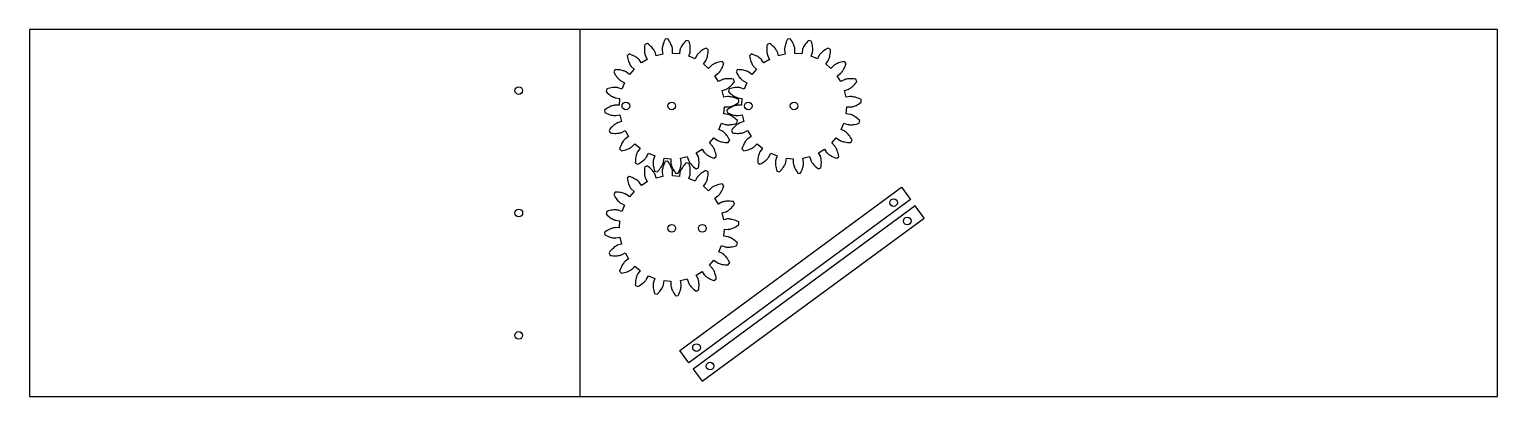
# Model space of a CAD drawing. Header units: inches. Extents: x 0 to 24, y 0 to 6.
import ezdxf

# ---------------------------------------------------------------- set-up
doc = ezdxf.new("R2010")
doc.units = ezdxf.units.IN
doc.header["$MEASUREMENT"] = 0
for name, color, linetype, true_color in [('blank', 7, 'Continuous', 0x000000), ('cut$board', 7, 'Continuous', 0x000000), ('cut$gears', 7, 'Continuous', 0x000000), ('cut$sticks', 7, 'Continuous', 0x000000)]:
    doc.layers.add(name, color=color, linetype=linetype, true_color=true_color)

msp = doc.modelspace()

# ---------------------------------------------------------------- linework, layer by layer
at = {"layer": 'blank'}
msp.add_line((9, 6), (9, 0), dxfattribs=at)
msp.add_lwpolyline([(0, 0), (24, 0), (24, 6), (0, 6)], close=True, dxfattribs=at)
at = {"layer": 'cut$board'}
for centre, radius in [((8, 5), 0.0625), ((8, 3), 0.063), ((8, 1), 0.0625)]:
    msp.add_circle(centre, radius, dxfattribs=at)
at = {"layer": 'cut$gears'}
for points in [[(11.361, 4.734), (11.425, 4.733), (11.429, 4.733), (11.435, 4.734), (11.443, 4.735), (11.453, 4.737), (11.466, 4.741), (11.48, 4.745), (11.496, 4.751), (11.514, 4.759), (11.533, 4.769), (11.554, 4.78), (11.577, 4.794), (11.598, 4.809), (11.595, 4.853), (11.572, 4.864), (11.547, 4.875), (11.525, 4.883), (11.504, 4.89), (11.485, 4.895), (11.468, 4.898), (11.453, 4.9), (11.441, 4.902), (11.43, 4.902), (11.422, 4.902), (11.417, 4.902), (11.413, 4.902), (11.349, 4.891), (11.323, 5.001), (11.384, 5.02), (11.388, 5.021), (11.393, 5.024), (11.401, 5.027), (11.41, 5.032), (11.42, 5.039), (11.432, 5.048), (11.446, 5.059), (11.46, 5.072), (11.476, 5.087), (11.493, 5.105), (11.51, 5.125), (11.525, 5.145), (11.508, 5.186), (11.483, 5.19), (11.457, 5.192), (11.432, 5.193), (11.411, 5.193), (11.391, 5.192), (11.374, 5.19), (11.359, 5.188), (11.347, 5.185), (11.337, 5.182), (11.329, 5.18), (11.324, 5.178), (11.32, 5.176), (11.263, 5.146), (11.204, 5.243), (11.256, 5.279), (11.26, 5.282), (11.264, 5.286), (11.27, 5.292), (11.277, 5.299), (11.285, 5.309), (11.294, 5.321), (11.303, 5.336), (11.313, 5.353), (11.323, 5.372), (11.333, 5.394), (11.343, 5.418), (11.352, 5.443), (11.323, 5.476), (11.298, 5.472), (11.272, 5.466), (11.249, 5.459), (11.228, 5.452), (11.21, 5.445), (11.194, 5.438), (11.181, 5.431), (11.17, 5.425), (11.161, 5.42), (11.155, 5.415), (11.15, 5.411), (11.148, 5.409), (11.102, 5.363), (11.017, 5.436), (11.055, 5.487), (11.057, 5.491), (11.06, 5.496), (11.064, 5.503), (11.068, 5.512), (11.073, 5.524), (11.077, 5.538), (11.082, 5.555), (11.086, 5.574), (11.09, 5.596), (11.093, 5.62), (11.094, 5.646), (11.095, 5.672), (11.058, 5.695), (11.035, 5.683), (11.012, 5.669), (10.992, 5.656), (10.975, 5.643), (10.959, 5.63), (10.947, 5.619), (10.936, 5.608), (10.928, 5.599), (10.921, 5.591), (10.916, 5.584), (10.913, 5.58), (10.911, 5.577), (10.882, 5.519), (10.778, 5.562), (10.799, 5.622), (10.8, 5.627), (10.801, 5.632), (10.803, 5.64), (10.804, 5.651), (10.804, 5.663), (10.804, 5.678), (10.804, 5.695), (10.802, 5.715), (10.799, 5.736), (10.794, 5.76), (10.788, 5.786), (10.78, 5.81), (10.737, 5.821), (10.72, 5.802), (10.702, 5.782), (10.687, 5.763), (10.674, 5.746), (10.664, 5.729), (10.655, 5.714), (10.648, 5.701), (10.643, 5.689), (10.64, 5.68), (10.637, 5.672), (10.635, 5.667), (10.635, 5.663), (10.625, 5.599), (10.513, 5.608), (10.514, 5.672), (10.514, 5.676), (10.513, 5.682), (10.512, 5.69), (10.51, 5.7), (10.506, 5.712), (10.502, 5.727), (10.496, 5.743), (10.488, 5.761), (10.478, 5.78), (10.466, 5.801), (10.452, 5.824), (10.438, 5.845), (10.394, 5.841), (10.383, 5.818), (10.372, 5.794), (10.364, 5.772), (10.357, 5.751), (10.352, 5.732), (10.349, 5.715), (10.346, 5.7), (10.345, 5.688), (10.344, 5.677), (10.344, 5.669), (10.345, 5.663), (10.345, 5.66), (10.356, 5.596), (10.246, 5.57), (10.227, 5.631), (10.226, 5.635), (10.223, 5.64), (10.22, 5.647), (10.214, 5.656), (10.208, 5.667), (10.199, 5.679), (10.188, 5.693), (10.175, 5.707), (10.16, 5.723), (10.142, 5.739), (10.122, 5.756), (10.102, 5.772), (10.061, 5.755), (10.057, 5.73), (10.055, 5.703), (10.054, 5.679), (10.054, 5.657), (10.055, 5.638), (10.057, 5.621), (10.059, 5.606), (10.062, 5.594), (10.065, 5.584), (10.067, 5.576), (10.069, 5.571), (10.07, 5.567), (10.1, 5.51), (10.004, 5.451), (9.968, 5.503), (9.965, 5.507), (9.961, 5.511), (9.955, 5.517), (9.947, 5.524), (9.938, 5.532), (9.926, 5.541), (9.911, 5.55), (9.894, 5.56), (9.875, 5.57), (9.853, 5.58), (9.828, 5.59), (9.804, 5.599), (9.771, 5.57), (9.775, 5.545), (9.781, 5.519), (9.788, 5.496), (9.794, 5.475), (9.802, 5.457), (9.809, 5.441), (9.815, 5.428), (9.822, 5.417), (9.827, 5.408), (9.832, 5.402), (9.836, 5.397), (9.838, 5.394), (9.884, 5.349), (9.811, 5.264), (9.76, 5.302), (9.756, 5.304), (9.751, 5.307), (9.744, 5.311), (9.734, 5.315), (9.723, 5.319), (9.708, 5.324), (9.692, 5.329), (9.673, 5.333), (9.651, 5.337), (9.627, 5.34), (9.601, 5.341), (9.575, 5.342), (9.552, 5.304), (9.564, 5.282), (9.578, 5.259), (9.591, 5.239), (9.604, 5.221), (9.616, 5.206), (9.628, 5.193), (9.639, 5.183), (9.648, 5.174), (9.656, 5.168), (9.662, 5.163), (9.667, 5.16), (9.67, 5.158), (9.728, 5.129), (9.685, 5.025), (9.625, 5.046), (9.62, 5.047), (9.615, 5.048), (9.607, 5.049), (9.596, 5.051), (9.584, 5.051), (9.569, 5.051), (9.552, 5.05), (9.532, 5.049), (9.51, 5.045), (9.487, 5.041), (9.461, 5.034), (9.437, 5.027), (9.426, 4.984), (9.445, 4.966), (9.465, 4.949), (9.483, 4.934), (9.501, 4.921), (9.518, 4.911), (9.533, 4.902), (9.546, 4.895), (9.558, 4.89), (9.567, 4.886), (9.575, 4.884), (9.58, 4.882), (9.584, 4.882), (9.648, 4.872), (9.639, 4.76), (9.575, 4.761), (9.571, 4.76), (9.565, 4.76), (9.557, 4.759), (9.547, 4.756), (9.534, 4.753), (9.52, 4.749), (9.504, 4.743), (9.486, 4.735), (9.467, 4.725), (9.446, 4.713), (9.423, 4.699), (9.402, 4.685), (9.405, 4.641), (9.428, 4.63), (9.453, 4.619), (9.475, 4.611), (9.496, 4.604), (9.515, 4.599), (9.532, 4.596), (9.547, 4.593), (9.559, 4.592), (9.57, 4.591), (9.578, 4.591), (9.583, 4.592), (9.587, 4.592), (9.651, 4.603), (9.677, 4.493), (9.616, 4.474), (9.612, 4.473), (9.607, 4.47), (9.599, 4.467), (9.59, 4.461), (9.58, 4.454), (9.568, 4.446), (9.554, 4.435), (9.54, 4.422), (9.524, 4.407), (9.507, 4.389), (9.49, 4.369), (9.475, 4.348), (9.492, 4.308), (9.517, 4.304), (9.543, 4.302), (9.568, 4.301), (9.589, 4.301), (9.609, 4.302), (9.626, 4.304), (9.641, 4.306), (9.653, 4.309), (9.663, 4.311), (9.671, 4.314), (9.676, 4.316), (9.68, 4.317), (9.737, 4.347), (9.796, 4.251), (9.744, 4.214), (9.74, 4.212), (9.736, 4.208), (9.73, 4.202), (9.723, 4.194), (9.715, 4.184), (9.706, 4.172), (9.697, 4.158), (9.687, 4.141), (9.677, 4.122), (9.667, 4.1), (9.657, 4.075), (9.648, 4.051), (9.677, 4.018), (9.702, 4.022), (9.728, 4.028), (9.751, 4.034), (9.772, 4.041), (9.79, 4.048), (9.806, 4.056), (9.819, 4.062), (9.83, 4.069), (9.839, 4.074), (9.845, 4.079), (9.85, 4.082), (9.852, 4.085), (9.898, 4.131), (9.983, 4.058), (9.945, 4.007), (9.943, 4.003), (9.94, 3.998), (9.936, 3.991), (9.932, 3.981), (9.927, 3.969), (9.923, 3.955), (9.918, 3.939), (9.914, 3.92), (9.91, 3.898), (9.907, 3.874), (9.906, 3.848), (9.905, 3.822), (9.942, 3.799), (9.965, 3.811), (9.988, 3.825), (10.008, 3.838), (10.025, 3.851), (10.041, 3.863), (10.053, 3.875), (10.064, 3.885), (10.072, 3.895), (10.079, 3.903), (10.084, 3.909), (10.087, 3.914), (10.089, 3.917), (10.118, 3.975), (10.222, 3.932), (10.201, 3.872), (10.2, 3.867), (10.199, 3.861), (10.197, 3.853), (10.196, 3.843), (10.196, 3.831), (10.196, 3.816), (10.196, 3.798), (10.198, 3.779), (10.201, 3.757), (10.206, 3.734), (10.212, 3.708), (10.22, 3.683), (10.263, 3.673), (10.28, 3.691), (10.298, 3.711), (10.313, 3.73), (10.326, 3.748), (10.336, 3.765), (10.345, 3.78), (10.352, 3.793), (10.357, 3.804), (10.36, 3.814), (10.363, 3.822), (10.365, 3.827), (10.365, 3.831), (10.375, 3.895), (10.487, 3.886), (10.486, 3.822), (10.486, 3.817), (10.487, 3.812), (10.488, 3.804), (10.49, 3.794), (10.494, 3.781), (10.498, 3.767), (10.504, 3.751), (10.512, 3.733), (10.522, 3.713), (10.534, 3.692), (10.548, 3.67), (10.562, 3.649), (10.606, 3.652), (10.617, 3.675), (10.628, 3.7), (10.636, 3.722), (10.643, 3.743), (10.648, 3.762), (10.651, 3.779), (10.654, 3.794), (10.655, 3.806), (10.656, 3.817), (10.656, 3.825), (10.655, 3.83), (10.655, 3.834), (10.644, 3.898), (10.754, 3.924), (10.773, 3.863), (10.774, 3.859), (10.777, 3.853), (10.78, 3.846), (10.786, 3.837), (10.792, 3.827), (10.801, 3.815), (10.812, 3.801), (10.825, 3.786), (10.84, 3.771), (10.858, 3.754), (10.878, 3.737), (10.898, 3.722), (10.939, 3.739), (10.943, 3.764), (10.945, 3.79), (10.946, 3.814), (10.946, 3.836), (10.945, 3.856), (10.943, 3.873), (10.941, 3.888), (10.938, 3.9), (10.935, 3.91), (10.933, 3.918), (10.931, 3.923), (10.93, 3.926), (10.9, 3.984), (10.996, 4.043), (11.032, 3.99), (11.035, 3.987), (11.039, 3.983), (11.045, 3.977), (11.053, 3.97), (11.062, 3.962), (11.074, 3.953), (11.089, 3.944), (11.106, 3.934), (11.125, 3.924), (11.147, 3.914), (11.172, 3.904), (11.196, 3.895), (11.229, 3.924), (11.225, 3.949), (11.219, 3.975), (11.212, 3.998), (11.206, 4.019), (11.198, 4.037), (11.191, 4.053), (11.185, 4.066), (11.178, 4.077), (11.173, 4.086), (11.168, 4.092), (11.164, 4.097), (11.162, 4.099), (11.116, 4.145), (11.189, 4.23), (11.24, 4.192), (11.244, 4.19), (11.249, 4.187), (11.256, 4.183), (11.266, 4.179), (11.277, 4.174), (11.292, 4.17), (11.308, 4.165), (11.327, 4.161), (11.349, 4.157), (11.373, 4.154), (11.399, 4.152), (11.425, 4.152), (11.448, 4.189), (11.436, 4.212), (11.422, 4.235), (11.409, 4.255), (11.396, 4.272), (11.384, 4.287), (11.372, 4.3), (11.361, 4.311), (11.352, 4.319), (11.344, 4.326), (11.338, 4.331), (11.333, 4.334), (11.33, 4.336), (11.272, 4.364), (11.315, 4.468), (11.375, 4.448), (11.38, 4.447), (11.385, 4.446), (11.393, 4.444), (11.404, 4.443), (11.416, 4.443), (11.431, 4.442), (11.448, 4.443), (11.468, 4.445), (11.49, 4.448), (11.513, 4.453), (11.539, 4.459), (11.563, 4.467), (11.574, 4.51), (11.555, 4.527), (11.535, 4.545), (11.517, 4.56), (11.499, 4.572), (11.482, 4.583), (11.467, 4.592), (11.454, 4.598), (11.442, 4.604), (11.433, 4.607), (11.425, 4.61), (11.42, 4.611), (11.416, 4.612), (11.352, 4.622)], [(13.361, 4.734), (13.425, 4.733), (13.429, 4.733), (13.435, 4.734), (13.443, 4.735), (13.453, 4.737), (13.466, 4.741), (13.48, 4.745), (13.496, 4.751), (13.514, 4.759), (13.533, 4.769), (13.554, 4.78), (13.577, 4.794), (13.598, 4.809), (13.595, 4.853), (13.572, 4.864), (13.547, 4.875), (13.525, 4.883), (13.504, 4.89), (13.485, 4.895), (13.468, 4.898), (13.453, 4.9), (13.441, 4.902), (13.43, 4.902), (13.422, 4.902), (13.417, 4.902), (13.413, 4.902), (13.349, 4.891), (13.323, 5.001), (13.384, 5.02), (13.388, 5.021), (13.393, 5.024), (13.401, 5.027), (13.41, 5.032), (13.42, 5.039), (13.432, 5.048), (13.446, 5.059), (13.46, 5.072), (13.476, 5.087), (13.493, 5.105), (13.51, 5.125), (13.525, 5.145), (13.508, 5.186), (13.483, 5.19), (13.457, 5.192), (13.432, 5.193), (13.411, 5.193), (13.391, 5.192), (13.374, 5.19), (13.359, 5.188), (13.347, 5.185), (13.337, 5.182), (13.329, 5.18), (13.324, 5.178), (13.32, 5.176), (13.263, 5.146), (13.204, 5.243), (13.256, 5.279), (13.26, 5.282), (13.264, 5.286), (13.27, 5.292), (13.277, 5.299), (13.285, 5.309), (13.294, 5.321), (13.303, 5.336), (13.313, 5.353), (13.323, 5.372), (13.333, 5.394), (13.343, 5.418), (13.352, 5.443), (13.323, 5.476), (13.298, 5.472), (13.272, 5.466), (13.249, 5.459), (13.228, 5.452), (13.21, 5.445), (13.194, 5.438), (13.181, 5.431), (13.17, 5.425), (13.161, 5.42), (13.155, 5.415), (13.15, 5.411), (13.148, 5.409), (13.102, 5.363), (13.017, 5.436), (13.055, 5.487), (13.057, 5.491), (13.06, 5.496), (13.064, 5.503), (13.068, 5.512), (13.073, 5.524), (13.077, 5.538), (13.082, 5.555), (13.086, 5.574), (13.09, 5.596), (13.093, 5.62), (13.094, 5.646), (13.095, 5.672), (13.058, 5.695), (13.035, 5.683), (13.012, 5.669), (12.992, 5.656), (12.975, 5.643), (12.959, 5.63), (12.947, 5.619), (12.936, 5.608), (12.928, 5.599), (12.921, 5.591), (12.916, 5.584), (12.913, 5.58), (12.911, 5.577), (12.882, 5.519), (12.778, 5.562), (12.799, 5.622), (12.8, 5.627), (12.801, 5.632), (12.803, 5.64), (12.804, 5.651), (12.804, 5.663), (12.804, 5.678), (12.804, 5.695), (12.802, 5.715), (12.799, 5.736), (12.794, 5.76), (12.788, 5.786), (12.78, 5.81), (12.737, 5.821), (12.72, 5.802), (12.702, 5.782), (12.687, 5.763), (12.674, 5.746), (12.664, 5.729), (12.655, 5.714), (12.648, 5.701), (12.643, 5.689), (12.64, 5.68), (12.637, 5.672), (12.635, 5.667), (12.635, 5.663), (12.625, 5.599), (12.513, 5.608), (12.514, 5.672), (12.514, 5.676), (12.513, 5.682), (12.512, 5.69), (12.51, 5.7), (12.506, 5.712), (12.502, 5.727), (12.496, 5.743), (12.488, 5.761), (12.478, 5.78), (12.466, 5.801), (12.452, 5.824), (12.438, 5.845), (12.394, 5.841), (12.383, 5.818), (12.372, 5.794), (12.364, 5.772), (12.357, 5.751), (12.352, 5.732), (12.349, 5.715), (12.346, 5.7), (12.345, 5.688), (12.344, 5.677), (12.344, 5.669), (12.345, 5.663), (12.345, 5.66), (12.356, 5.596), (12.246, 5.57), (12.227, 5.631), (12.226, 5.635), (12.223, 5.64), (12.22, 5.647), (12.214, 5.656), (12.208, 5.667), (12.199, 5.679), (12.188, 5.693), (12.175, 5.707), (12.16, 5.723), (12.142, 5.739), (12.122, 5.756), (12.102, 5.772), (12.061, 5.755), (12.057, 5.73), (12.055, 5.703), (12.054, 5.679), (12.054, 5.657), (12.055, 5.638), (12.057, 5.621), (12.059, 5.606), (12.062, 5.594), (12.065, 5.584), (12.067, 5.576), (12.069, 5.571), (12.07, 5.567), (12.1, 5.51), (12.004, 5.451), (11.968, 5.503), (11.965, 5.507), (11.961, 5.511), (11.955, 5.517), (11.947, 5.524), (11.938, 5.532), (11.926, 5.541), (11.911, 5.55), (11.894, 5.56), (11.875, 5.57), (11.853, 5.58), (11.828, 5.59), (11.804, 5.599), (11.771, 5.57), (11.775, 5.545), (11.781, 5.519), (11.788, 5.496), (11.794, 5.475), (11.802, 5.457), (11.809, 5.441), (11.815, 5.428), (11.822, 5.417), (11.827, 5.408), (11.832, 5.402), (11.836, 5.397), (11.838, 5.394), (11.884, 5.349), (11.811, 5.264), (11.76, 5.302), (11.756, 5.304), (11.751, 5.307), (11.744, 5.311), (11.734, 5.315), (11.723, 5.319), (11.708, 5.324), (11.692, 5.329), (11.673, 5.333), (11.651, 5.337), (11.627, 5.34), (11.601, 5.341), (11.575, 5.342), (11.552, 5.304), (11.564, 5.282), (11.578, 5.259), (11.591, 5.239), (11.604, 5.221), (11.616, 5.206), (11.628, 5.193), (11.639, 5.183), (11.648, 5.174), (11.656, 5.168), (11.662, 5.163), (11.667, 5.16), (11.67, 5.158), (11.728, 5.129), (11.685, 5.025), (11.625, 5.046), (11.62, 5.047), (11.615, 5.048), (11.607, 5.049), (11.596, 5.051), (11.584, 5.051), (11.569, 5.051), (11.552, 5.05), (11.532, 5.049), (11.51, 5.045), (11.487, 5.041), (11.461, 5.034), (11.437, 5.027), (11.426, 4.984), (11.445, 4.966), (11.465, 4.949), (11.483, 4.934), (11.501, 4.921), (11.518, 4.911), (11.533, 4.902), (11.546, 4.895), (11.558, 4.89), (11.567, 4.886), (11.575, 4.884), (11.58, 4.882), (11.584, 4.882), (11.648, 4.872), (11.639, 4.76), (11.575, 4.761), (11.571, 4.76), (11.565, 4.76), (11.557, 4.759), (11.547, 4.756), (11.534, 4.753), (11.52, 4.749), (11.504, 4.743), (11.486, 4.735), (11.467, 4.725), (11.446, 4.713), (11.423, 4.699), (11.402, 4.685), (11.405, 4.641), (11.428, 4.63), (11.453, 4.619), (11.475, 4.611), (11.496, 4.604), (11.515, 4.599), (11.532, 4.596), (11.547, 4.593), (11.559, 4.592), (11.57, 4.591), (11.578, 4.591), (11.583, 4.592), (11.587, 4.592), (11.651, 4.603), (11.677, 4.493), (11.616, 4.474), (11.612, 4.473), (11.607, 4.47), (11.599, 4.467), (11.59, 4.461), (11.58, 4.454), (11.568, 4.446), (11.554, 4.435), (11.54, 4.422), (11.524, 4.407), (11.507, 4.389), (11.49, 4.369), (11.475, 4.348), (11.492, 4.308), (11.517, 4.304), (11.543, 4.302), (11.568, 4.301), (11.589, 4.301), (11.609, 4.302), (11.626, 4.304), (11.641, 4.306), (11.653, 4.309), (11.663, 4.311), (11.671, 4.314), (11.676, 4.316), (11.68, 4.317), (11.737, 4.347), (11.796, 4.251), (11.744, 4.214), (11.74, 4.212), (11.736, 4.208), (11.73, 4.202), (11.723, 4.194), (11.715, 4.184), (11.706, 4.172), (11.697, 4.158), (11.687, 4.141), (11.677, 4.122), (11.667, 4.1), (11.657, 4.075), (11.648, 4.051), (11.677, 4.018), (11.702, 4.022), (11.728, 4.028), (11.751, 4.034), (11.772, 4.041), (11.79, 4.048), (11.806, 4.056), (11.819, 4.062), (11.83, 4.069), (11.839, 4.074), (11.845, 4.079), (11.85, 4.082), (11.852, 4.085), (11.898, 4.131), (11.983, 4.058), (11.945, 4.007), (11.943, 4.003), (11.94, 3.998), (11.936, 3.991), (11.932, 3.981), (11.927, 3.969), (11.923, 3.955), (11.918, 3.939), (11.914, 3.92), (11.91, 3.898), (11.907, 3.874), (11.906, 3.848), (11.905, 3.822), (11.942, 3.799), (11.965, 3.811), (11.988, 3.825), (12.008, 3.838), (12.025, 3.851), (12.041, 3.863), (12.053, 3.875), (12.064, 3.885), (12.072, 3.895), (12.079, 3.903), (12.084, 3.909), (12.087, 3.914), (12.089, 3.917), (12.118, 3.975), (12.222, 3.932), (12.201, 3.872), (12.2, 3.867), (12.199, 3.861), (12.197, 3.853), (12.196, 3.843), (12.196, 3.831), (12.196, 3.816), (12.196, 3.798), (12.198, 3.779), (12.201, 3.757), (12.206, 3.734), (12.212, 3.708), (12.22, 3.683), (12.263, 3.673), (12.28, 3.691), (12.298, 3.711), (12.313, 3.73), (12.326, 3.748), (12.336, 3.765), (12.345, 3.78), (12.352, 3.793), (12.357, 3.804), (12.36, 3.814), (12.363, 3.822), (12.365, 3.827), (12.365, 3.831), (12.375, 3.895), (12.487, 3.886), (12.486, 3.822), (12.486, 3.817), (12.487, 3.812), (12.488, 3.804), (12.49, 3.794), (12.494, 3.781), (12.498, 3.767), (12.504, 3.751), (12.512, 3.733), (12.522, 3.713), (12.534, 3.692), (12.548, 3.67), (12.562, 3.649), (12.606, 3.652), (12.617, 3.675), (12.628, 3.7), (12.636, 3.722), (12.643, 3.743), (12.648, 3.762), (12.651, 3.779), (12.654, 3.794), (12.655, 3.806), (12.656, 3.817), (12.656, 3.825), (12.655, 3.83), (12.655, 3.834), (12.644, 3.898), (12.754, 3.924), (12.773, 3.863), (12.774, 3.859), (12.777, 3.853), (12.78, 3.846), (12.786, 3.837), (12.792, 3.827), (12.801, 3.815), (12.812, 3.801), (12.825, 3.786), (12.84, 3.771), (12.858, 3.754), (12.878, 3.737), (12.898, 3.722), (12.939, 3.739), (12.943, 3.764), (12.945, 3.79), (12.946, 3.814), (12.946, 3.836), (12.945, 3.856), (12.943, 3.873), (12.941, 3.888), (12.938, 3.9), (12.935, 3.91), (12.933, 3.918), (12.931, 3.923), (12.93, 3.926), (12.9, 3.984), (12.996, 4.043), (13.032, 3.99), (13.035, 3.987), (13.039, 3.983), (13.045, 3.977), (13.053, 3.97), (13.062, 3.962), (13.074, 3.953), (13.089, 3.944), (13.106, 3.934), (13.125, 3.924), (13.147, 3.914), (13.172, 3.904), (13.196, 3.895), (13.229, 3.924), (13.225, 3.949), (13.219, 3.975), (13.212, 3.998), (13.206, 4.019), (13.198, 4.037), (13.191, 4.053), (13.185, 4.066), (13.178, 4.077), (13.173, 4.086), (13.168, 4.092), (13.164, 4.097), (13.162, 4.099), (13.116, 4.145), (13.189, 4.23), (13.24, 4.192), (13.244, 4.19), (13.249, 4.187), (13.256, 4.183), (13.266, 4.179), (13.277, 4.174), (13.292, 4.17), (13.308, 4.165), (13.327, 4.161), (13.349, 4.157), (13.373, 4.154), (13.399, 4.152), (13.425, 4.152), (13.448, 4.189), (13.436, 4.212), (13.422, 4.235), (13.409, 4.255), (13.396, 4.272), (13.384, 4.287), (13.372, 4.3), (13.361, 4.311), (13.352, 4.319), (13.344, 4.326), (13.338, 4.331), (13.333, 4.334), (13.33, 4.336), (13.272, 4.364), (13.315, 4.468), (13.375, 4.448), (13.38, 4.447), (13.385, 4.446), (13.393, 4.444), (13.404, 4.443), (13.416, 4.443), (13.431, 4.442), (13.448, 4.443), (13.468, 4.445), (13.49, 4.448), (13.513, 4.453), (13.539, 4.459), (13.563, 4.467), (13.574, 4.51), (13.555, 4.527), (13.535, 4.545), (13.517, 4.56), (13.499, 4.572), (13.482, 4.583), (13.467, 4.592), (13.454, 4.598), (13.442, 4.604), (13.433, 4.607), (13.425, 4.61), (13.42, 4.611), (13.416, 4.612), (13.352, 4.622)], [(11.361, 2.734), (11.425, 2.733), (11.429, 2.733), (11.435, 2.734), (11.443, 2.735), (11.453, 2.737), (11.466, 2.741), (11.48, 2.745), (11.496, 2.751), (11.514, 2.759), (11.533, 2.769), (11.554, 2.78), (11.577, 2.794), (11.598, 2.809), (11.595, 2.853), (11.572, 2.864), (11.547, 2.875), (11.525, 2.883), (11.504, 2.89), (11.485, 2.895), (11.468, 2.898), (11.453, 2.9), (11.441, 2.902), (11.43, 2.902), (11.422, 2.902), (11.417, 2.902), (11.413, 2.902), (11.349, 2.891), (11.323, 3.001), (11.384, 3.02), (11.388, 3.021), (11.393, 3.024), (11.401, 3.027), (11.41, 3.032), (11.42, 3.039), (11.432, 3.048), (11.446, 3.059), (11.46, 3.072), (11.476, 3.087), (11.493, 3.105), (11.51, 3.125), (11.525, 3.145), (11.508, 3.186), (11.483, 3.19), (11.457, 3.192), (11.432, 3.193), (11.411, 3.193), (11.391, 3.192), (11.374, 3.19), (11.359, 3.188), (11.347, 3.185), (11.337, 3.182), (11.329, 3.18), (11.324, 3.178), (11.32, 3.176), (11.263, 3.146), (11.204, 3.243), (11.256, 3.279), (11.26, 3.282), (11.264, 3.286), (11.27, 3.292), (11.277, 3.299), (11.285, 3.309), (11.294, 3.321), (11.303, 3.336), (11.313, 3.353), (11.323, 3.372), (11.333, 3.394), (11.343, 3.418), (11.352, 3.443), (11.323, 3.476), (11.298, 3.472), (11.272, 3.466), (11.249, 3.459), (11.228, 3.452), (11.21, 3.445), (11.194, 3.438), (11.181, 3.431), (11.17, 3.425), (11.161, 3.42), (11.155, 3.415), (11.15, 3.411), (11.148, 3.409), (11.102, 3.363), (11.017, 3.436), (11.055, 3.487), (11.057, 3.491), (11.06, 3.496), (11.064, 3.503), (11.068, 3.512), (11.073, 3.524), (11.077, 3.538), (11.082, 3.555), (11.086, 3.574), (11.09, 3.596), (11.093, 3.62), (11.094, 3.646), (11.095, 3.672), (11.058, 3.695), (11.035, 3.683), (11.012, 3.669), (10.992, 3.656), (10.975, 3.643), (10.959, 3.63), (10.947, 3.619), (10.936, 3.608), (10.928, 3.599), (10.921, 3.591), (10.916, 3.584), (10.913, 3.58), (10.911, 3.577), (10.882, 3.519), (10.778, 3.562), (10.799, 3.622), (10.8, 3.627), (10.801, 3.632), (10.803, 3.64), (10.804, 3.651), (10.804, 3.663), (10.804, 3.678), (10.804, 3.695), (10.802, 3.715), (10.799, 3.736), (10.794, 3.76), (10.788, 3.786), (10.78, 3.81), (10.737, 3.821), (10.72, 3.802), (10.702, 3.782), (10.687, 3.763), (10.674, 3.746), (10.664, 3.729), (10.655, 3.714), (10.648, 3.701), (10.643, 3.689), (10.64, 3.68), (10.637, 3.672), (10.635, 3.667), (10.635, 3.663), (10.625, 3.599), (10.513, 3.608), (10.514, 3.672), (10.514, 3.676), (10.513, 3.682), (10.512, 3.69), (10.51, 3.7), (10.506, 3.712), (10.502, 3.727), (10.496, 3.743), (10.488, 3.761), (10.478, 3.78), (10.466, 3.801), (10.452, 3.824), (10.438, 3.845), (10.394, 3.841), (10.383, 3.818), (10.372, 3.794), (10.364, 3.772), (10.357, 3.751), (10.352, 3.732), (10.349, 3.715), (10.346, 3.7), (10.345, 3.688), (10.344, 3.677), (10.344, 3.669), (10.345, 3.663), (10.345, 3.66), (10.356, 3.596), (10.246, 3.57), (10.227, 3.631), (10.226, 3.635), (10.223, 3.64), (10.22, 3.647), (10.214, 3.656), (10.208, 3.667), (10.199, 3.679), (10.188, 3.693), (10.175, 3.707), (10.16, 3.723), (10.142, 3.739), (10.122, 3.756), (10.102, 3.772), (10.061, 3.755), (10.057, 3.73), (10.055, 3.703), (10.054, 3.679), (10.054, 3.657), (10.055, 3.638), (10.057, 3.621), (10.059, 3.606), (10.062, 3.594), (10.065, 3.584), (10.067, 3.576), (10.069, 3.571), (10.07, 3.567), (10.1, 3.51), (10.004, 3.451), (9.968, 3.503), (9.965, 3.507), (9.961, 3.511), (9.955, 3.517), (9.947, 3.524), (9.938, 3.532), (9.926, 3.541), (9.911, 3.55), (9.894, 3.56), (9.875, 3.57), (9.853, 3.58), (9.828, 3.59), (9.804, 3.599), (9.771, 3.57), (9.775, 3.545), (9.781, 3.519), (9.788, 3.496), (9.794, 3.475), (9.802, 3.457), (9.809, 3.441), (9.815, 3.428), (9.822, 3.417), (9.827, 3.408), (9.832, 3.402), (9.836, 3.397), (9.838, 3.394), (9.884, 3.349), (9.811, 3.264), (9.76, 3.302), (9.756, 3.304), (9.751, 3.307), (9.744, 3.311), (9.734, 3.315), (9.723, 3.319), (9.708, 3.324), (9.692, 3.329), (9.673, 3.333), (9.651, 3.337), (9.627, 3.34), (9.601, 3.341), (9.575, 3.342), (9.552, 3.304), (9.564, 3.282), (9.578, 3.259), (9.591, 3.239), (9.604, 3.221), (9.616, 3.206), (9.628, 3.193), (9.639, 3.183), (9.648, 3.174), (9.656, 3.168), (9.662, 3.163), (9.667, 3.16), (9.67, 3.158), (9.728, 3.129), (9.685, 3.025), (9.625, 3.046), (9.62, 3.047), (9.615, 3.048), (9.607, 3.049), (9.596, 3.051), (9.584, 3.051), (9.569, 3.051), (9.552, 3.05), (9.532, 3.049), (9.51, 3.045), (9.487, 3.041), (9.461, 3.034), (9.437, 3.027), (9.426, 2.984), (9.445, 2.966), (9.465, 2.949), (9.483, 2.934), (9.501, 2.921), (9.518, 2.911), (9.533, 2.902), (9.546, 2.895), (9.558, 2.89), (9.567, 2.886), (9.575, 2.884), (9.58, 2.882), (9.584, 2.882), (9.648, 2.872), (9.639, 2.76), (9.575, 2.761), (9.571, 2.76), (9.565, 2.76), (9.557, 2.759), (9.547, 2.756), (9.534, 2.753), (9.52, 2.749), (9.504, 2.743), (9.486, 2.735), (9.467, 2.725), (9.446, 2.713), (9.423, 2.699), (9.402, 2.685), (9.405, 2.641), (9.428, 2.63), (9.453, 2.619), (9.475, 2.611), (9.496, 2.604), (9.515, 2.599), (9.532, 2.596), (9.547, 2.593), (9.559, 2.592), (9.57, 2.591), (9.578, 2.591), (9.583, 2.592), (9.587, 2.592), (9.651, 2.603), (9.677, 2.493), (9.616, 2.474), (9.612, 2.473), (9.607, 2.47), (9.599, 2.467), (9.59, 2.461), (9.58, 2.454), (9.568, 2.446), (9.554, 2.435), (9.54, 2.422), (9.524, 2.407), (9.507, 2.389), (9.49, 2.369), (9.475, 2.348), (9.492, 2.308), (9.517, 2.304), (9.543, 2.302), (9.568, 2.301), (9.589, 2.301), (9.609, 2.302), (9.626, 2.304), (9.641, 2.306), (9.653, 2.309), (9.663, 2.311), (9.671, 2.314), (9.676, 2.316), (9.68, 2.317), (9.737, 2.347), (9.796, 2.251), (9.744, 2.214), (9.74, 2.212), (9.736, 2.208), (9.73, 2.202), (9.723, 2.194), (9.715, 2.184), (9.706, 2.172), (9.697, 2.158), (9.687, 2.141), (9.677, 2.122), (9.667, 2.1), (9.657, 2.075), (9.648, 2.051), (9.677, 2.018), (9.702, 2.022), (9.728, 2.028), (9.751, 2.034), (9.772, 2.041), (9.79, 2.048), (9.806, 2.056), (9.819, 2.062), (9.83, 2.069), (9.839, 2.074), (9.845, 2.079), (9.85, 2.082), (9.852, 2.085), (9.898, 2.131), (9.983, 2.058), (9.945, 2.007), (9.943, 2.003), (9.94, 1.998), (9.936, 1.991), (9.932, 1.981), (9.927, 1.969), (9.923, 1.955), (9.918, 1.939), (9.914, 1.92), (9.91, 1.898), (9.907, 1.874), (9.906, 1.848), (9.905, 1.822), (9.942, 1.799), (9.965, 1.811), (9.988, 1.825), (10.008, 1.838), (10.025, 1.851), (10.041, 1.863), (10.053, 1.875), (10.064, 1.885), (10.072, 1.895), (10.079, 1.903), (10.084, 1.909), (10.087, 1.914), (10.089, 1.917), (10.118, 1.975), (10.222, 1.932), (10.201, 1.872), (10.2, 1.867), (10.199, 1.861), (10.197, 1.853), (10.196, 1.843), (10.196, 1.831), (10.196, 1.816), (10.196, 1.798), (10.198, 1.779), (10.201, 1.757), (10.206, 1.734), (10.212, 1.708), (10.22, 1.683), (10.263, 1.673), (10.28, 1.691), (10.298, 1.711), (10.313, 1.73), (10.326, 1.748), (10.336, 1.765), (10.345, 1.78), (10.352, 1.793), (10.357, 1.804), (10.36, 1.814), (10.363, 1.822), (10.365, 1.827), (10.365, 1.831), (10.375, 1.895), (10.487, 1.886), (10.486, 1.822), (10.486, 1.817), (10.487, 1.812), (10.488, 1.804), (10.49, 1.794), (10.494, 1.781), (10.498, 1.767), (10.504, 1.751), (10.512, 1.733), (10.522, 1.713), (10.534, 1.692), (10.548, 1.67), (10.562, 1.649), (10.606, 1.652), (10.617, 1.675), (10.628, 1.7), (10.636, 1.722), (10.643, 1.743), (10.648, 1.762), (10.651, 1.779), (10.654, 1.794), (10.655, 1.806), (10.656, 1.817), (10.656, 1.825), (10.655, 1.83), (10.655, 1.834), (10.644, 1.898), (10.754, 1.924), (10.773, 1.863), (10.774, 1.859), (10.777, 1.853), (10.78, 1.846), (10.786, 1.837), (10.792, 1.827), (10.801, 1.815), (10.812, 1.801), (10.825, 1.786), (10.84, 1.771), (10.858, 1.754), (10.878, 1.737), (10.898, 1.722), (10.939, 1.739), (10.943, 1.764), (10.945, 1.79), (10.946, 1.814), (10.946, 1.836), (10.945, 1.856), (10.943, 1.873), (10.941, 1.888), (10.938, 1.9), (10.935, 1.91), (10.933, 1.918), (10.931, 1.923), (10.93, 1.926), (10.9, 1.984), (10.996, 2.043), (11.032, 1.99), (11.035, 1.987), (11.039, 1.983), (11.045, 1.977), (11.053, 1.97), (11.062, 1.962), (11.074, 1.953), (11.089, 1.944), (11.106, 1.934), (11.125, 1.924), (11.147, 1.914), (11.172, 1.904), (11.196, 1.895), (11.229, 1.924), (11.225, 1.949), (11.219, 1.975), (11.212, 1.998), (11.206, 2.019), (11.198, 2.037), (11.191, 2.053), (11.185, 2.066), (11.178, 2.077), (11.173, 2.086), (11.168, 2.092), (11.164, 2.097), (11.162, 2.099), (11.116, 2.145), (11.189, 2.23), (11.24, 2.192), (11.244, 2.19), (11.249, 2.187), (11.256, 2.183), (11.266, 2.179), (11.277, 2.174), (11.292, 2.17), (11.308, 2.165), (11.327, 2.161), (11.349, 2.157), (11.373, 2.154), (11.399, 2.152), (11.425, 2.152), (11.448, 2.189), (11.436, 2.212), (11.422, 2.235), (11.409, 2.255), (11.396, 2.272), (11.384, 2.287), (11.372, 2.3), (11.361, 2.311), (11.352, 2.319), (11.344, 2.326), (11.338, 2.331), (11.333, 2.334), (11.33, 2.336), (11.272, 2.364), (11.315, 2.468), (11.375, 2.448), (11.38, 2.447), (11.385, 2.446), (11.393, 2.444), (11.404, 2.443), (11.416, 2.443), (11.431, 2.442), (11.448, 2.443), (11.468, 2.445), (11.49, 2.448), (11.513, 2.453), (11.539, 2.459), (11.563, 2.467), (11.574, 2.51), (11.555, 2.527), (11.535, 2.545), (11.517, 2.56), (11.499, 2.572), (11.482, 2.583), (11.467, 2.592), (11.454, 2.598), (11.442, 2.604), (11.433, 2.607), (11.425, 2.61), (11.42, 2.611), (11.416, 2.612), (11.352, 2.622)]]:
    msp.add_lwpolyline(points, close=True, dxfattribs=at)
for centre, radius in [((9.75, 4.75), 0.0625), ((10.5, 4.75), 0.0625), ((11.75, 4.75), 0.0625), ((12.5, 4.75), 0.0625), ((10.5, 2.75), 0.063), ((11, 2.75), 0.063)]:
    msp.add_circle(centre, radius, dxfattribs=at)
at = {"layer": 'cut$sticks'}
for p, q in [((10.63, 0.753), (14.254, 3.42)), ((14.254, 3.42), (14.403, 3.219)), ((14.403, 3.219), (10.778, 0.552)), ((14.477, 3.118), (10.852, 0.451)), ((11, 0.25), (14.625, 2.917)), ((14.625, 2.917), (14.477, 3.118)), ((10.778, 0.552), (10.63, 0.753)), ((10.852, 0.451), (11, 0.25))]:
    msp.add_line(p, q, dxfattribs=at)
for centre in [(14.127, 3.171), (14.349, 2.869), (10.905, 0.801), (11.127, 0.499)]:
    msp.add_circle(centre, 0.0625, dxfattribs=at)

doc.saveas('drawing.dxf')
